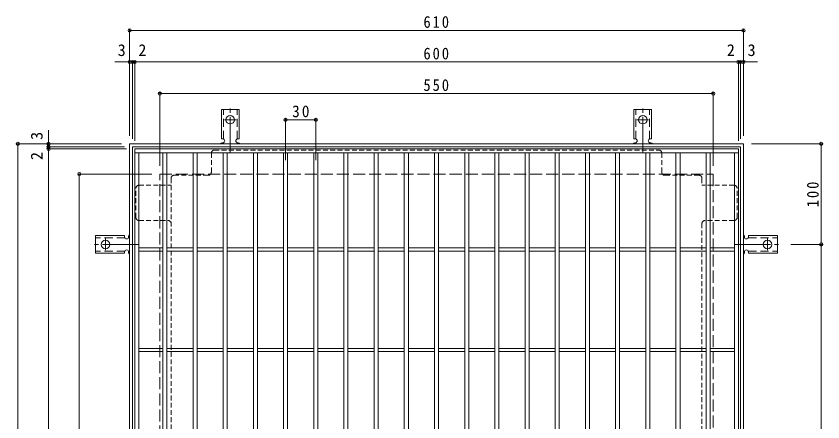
# Model space of a CAD drawing. Units: millimetres at full size, sheet at 1:4. Extents: x -928 to 1022, y -779 to 757.
# Drawn here: x -915 to -113, y 353 to 757 of the extents above; entities that cross this region are included whole.
import ezdxf
from ezdxf.enums import TextEntityAlignment as Align

# ---------------------------------------------------------------- set-up
doc = ezdxf.new("R2010")
doc.units = ezdxf.units.MM
doc.header["$LTSCALE"] = 4
doc.header["$PDMODE"] = 32
doc.header["$PDSIZE"] = 3.2
for name, pattern in [('CHAIN2', [12, 9, -1, 1, -1]), ('DASHED1', [1.8, 1.2, -0.6]), ('DASHED2', [3, 2, -1]), ('DASHED3', [4, 3, -1])]:
    doc.linetypes.add(name, pattern=pattern)
for name, color, linetype, lineweight in [('A-1_躯体', 3, 'Continuous', 9), ('A-2_仕上', 3, 'Continuous', 9), ('A-4_その他', 7, 'Continuous', 9), ('A-A_ﾊｯﾁ-ﾜｸ', 3, 'Continuous', 9), ('A-E_補助線', 2, 'Continuous', 9)]:
    doc.layers.add(name, color=color, linetype=linetype, lineweight=lineweight)
doc.styles.add('ＭＳ ゴシック', font='')
doc.styles.get('ＭＳ ゴシック').set_extended_font_data('MS Gothic')

msp = doc.modelspace()

# ---------------------------------------------------------------- linework, layer by layer
at = {"layer": 'A-1_躯体', "color": 2}
for p, q in [((-802.292, 19.615), (-802.292, 629.615)), ((-802.292, 629.615), (-192.292, 629.615)), ((-799.292, 22.615), (-799.292, 626.615)), ((-799.292, 626.615), (-195.292, 626.615)), ((-195.292, 626.615), (-195.292, 22.615)), ((-192.292, 629.615), (-192.292, 19.615))]:
    msp.add_line(p, q, dxfattribs=at)
at = {"layer": 'A-1_躯体', "color": 2, "linetype": 'DASHED3'}
for p, q in [((-772.292, 49.615), (-772.292, 599.615)), ((-772.292, 599.615), (-222.292, 599.615)), ((-222.292, 599.615), (-222.292, 49.615))]:
    msp.add_line(p, q, dxfattribs=at)
at = {"layer": 'A-2_仕上'}
for p, q in [((-797.292, 24.615), (-797.292, 624.615)), ((-797.292, 624.615), (-197.291, 624.615)), ((-797.292, 620.615), (-197.291, 620.615)), ((-793.291, 28.615), (-793.291, 620.615)), ((-769.292, 28.615), (-769.292, 620.615)), ((-765.292, 28.615), (-765.292, 620.615)), ((-739.292, 28.615), (-739.292, 620.615)), ((-735.292, 28.615), (-735.292, 620.615)), ((-709.292, 28.615), (-709.292, 620.615)), ((-705.292, 28.615), (-705.292, 620.615)), ((-679.292, 28.615), (-679.292, 620.615)), ((-675.292, 28.615), (-675.292, 620.615)), ((-649.292, 28.615), (-649.292, 620.615)), ((-645.292, 28.615), (-645.292, 620.615)), ((-619.291, 28.615), (-619.291, 620.615)), ((-615.292, 28.615), (-615.292, 620.615)), ((-589.291, 28.615), (-589.291, 620.615)), ((-585.291, 28.615), (-585.291, 620.615)), ((-559.292, 28.615), (-559.292, 620.615)), ((-555.292, 28.615), (-555.292, 620.615)), ((-529.292, 28.615), (-529.292, 620.615)), ((-525.292, 28.615), (-525.292, 620.615)), ((-499.291, 28.615), (-499.291, 620.615)), ((-495.292, 28.615), (-495.292, 620.615)), ((-469.292, 28.615), (-469.292, 620.615)), ((-465.292, 28.615), (-465.292, 620.615)), ((-439.292, 28.615), (-439.292, 620.615)), ((-435.292, 28.615), (-435.292, 620.615)), ((-409.292, 28.615), (-409.292, 620.615)), ((-405.292, 28.615), (-405.292, 620.615)), ((-379.291, 28.615), (-379.291, 620.615)), ((-375.291, 28.615), (-375.291, 620.615)), ((-349.292, 49.616), (-349.292, 620.615)), ((-345.292, 53.616), (-345.292, 620.615)), ((-319.292, 79.616), (-319.292, 620.615)), ((-315.292, 83.616), (-315.292, 620.615)), ((-289.291, 109.616), (-289.291, 620.615)), ((-285.292, 113.616), (-285.292, 620.615)), ((-259.291, 139.616), (-259.291, 620.615)), ((-255.291, 143.616), (-255.291, 620.615)), ((-229.291, 169.616), (-229.291, 620.615)), ((-225.291, 173.616), (-225.291, 620.615)), ((-201.291, 197.616), (-201.291, 620.615)), ((-793.291, 526.116), (-769.292, 526.116)), ((-793.291, 523.115), (-769.292, 523.115)), ((-765.292, 526.116), (-739.292, 526.116)), ((-765.292, 523.115), (-739.292, 523.115)), ((-735.292, 526.116), (-709.292, 526.116)), ((-735.292, 523.115), (-709.292, 523.115)), ((-705.292, 526.116), (-679.292, 526.116)), ((-705.292, 523.115), (-679.292, 523.115)), ((-675.291, 526.116), (-649.292, 526.116)), ((-675.291, 523.115), (-649.292, 523.115)), ((-645.292, 526.116), (-619.291, 526.116)), ((-645.292, 523.115), (-619.291, 523.115)), ((-615.292, 526.116), (-589.291, 526.116)), ((-615.292, 523.115), (-589.291, 523.115)), ((-585.291, 526.116), (-559.292, 526.116)), ((-585.291, 523.115), (-559.292, 523.115)), ((-555.292, 526.116), (-529.292, 526.116)), ((-555.292, 523.115), (-529.292, 523.115)), ((-525.292, 526.116), (-499.291, 526.116)), ((-525.292, 523.115), (-499.291, 523.115)), ((-495.292, 526.116), (-469.292, 526.116)), ((-495.292, 523.115), (-469.292, 523.115)), ((-465.291, 526.116), (-439.292, 526.116)), ((-465.291, 523.115), (-439.292, 523.115)), ((-435.292, 526.116), (-409.292, 526.116)), ((-435.292, 523.115), (-409.292, 523.115)), ((-405.292, 526.116), (-379.291, 526.116)), ((-405.292, 523.115), (-379.291, 523.115)), ((-375.291, 526.116), (-349.292, 526.116)), ((-375.291, 523.115), (-349.292, 523.115)), ((-345.292, 526.116), (-319.292, 526.116)), ((-345.292, 523.115), (-319.292, 523.115)), ((-315.292, 526.116), (-289.291, 526.116)), ((-315.292, 523.115), (-289.291, 523.115)), ((-285.292, 526.116), (-259.291, 526.116)), ((-285.292, 523.115), (-259.291, 523.115)), ((-255.291, 526.116), (-229.291, 526.116)), ((-255.291, 523.115), (-229.291, 523.115)), ((-225.291, 526.116), (-201.291, 526.116)), ((-225.291, 523.115), (-201.291, 523.115)), ((-793.291, 426.115), (-769.292, 426.115)), ((-765.292, 426.115), (-739.292, 426.115)), ((-735.292, 426.115), (-709.292, 426.115)), ((-705.292, 426.115), (-679.292, 426.115)), ((-675.291, 426.115), (-649.292, 426.115)), ((-645.292, 426.115), (-619.291, 426.115)), ((-615.292, 426.115), (-589.291, 426.115)), ((-585.291, 426.115), (-559.292, 426.115)), ((-555.292, 426.115), (-529.292, 426.115)), ((-525.292, 426.115), (-499.291, 426.115)), ((-495.292, 426.115), (-469.292, 426.115)), ((-465.291, 426.115), (-439.292, 426.115)), ((-435.292, 426.115), (-409.292, 426.115)), ((-405.292, 426.115), (-379.291, 426.115)), ((-375.291, 426.115), (-349.292, 426.115)), ((-345.292, 426.115), (-319.292, 426.115)), ((-315.292, 426.115), (-289.291, 426.115)), ((-285.292, 426.115), (-259.291, 426.115)), ((-255.291, 426.115), (-229.291, 426.115)), ((-225.291, 426.115), (-201.291, 426.115)), ((-793.291, 423.115), (-769.292, 423.115)), ((-765.292, 423.115), (-739.292, 423.115)), ((-735.292, 423.115), (-709.292, 423.115)), ((-705.292, 423.115), (-679.292, 423.115)), ((-675.291, 423.115), (-649.292, 423.115)), ((-645.292, 423.115), (-619.291, 423.115)), ((-615.292, 423.115), (-589.291, 423.115)), ((-585.291, 423.115), (-559.292, 423.115)), ((-555.292, 423.115), (-529.292, 423.115)), ((-525.292, 423.115), (-499.291, 423.115)), ((-495.292, 423.115), (-469.292, 423.115)), ((-465.291, 423.115), (-439.292, 423.115)), ((-435.292, 423.115), (-409.292, 423.115)), ((-405.292, 423.115), (-379.291, 423.115)), ((-375.291, 423.115), (-349.292, 423.115)), ((-345.292, 423.115), (-319.292, 423.115)), ((-315.292, 423.115), (-289.291, 423.115)), ((-285.292, 423.115), (-259.291, 423.115)), ((-255.291, 423.115), (-229.291, 423.115)), ((-225.291, 423.115), (-201.291, 423.115))]:
    msp.add_line(p, q, dxfattribs=at)
msp.add_lwpolyline([(-197.291, 624.615), (-197.291, 24.615), (-797.292, 24.615)], dxfattribs=at)
at = {"layer": 'A-4_その他'}
for p, q in [((-802.292, 743.593), (-802.292, 637.615)), ((-802.292, 742.393), (-192.292, 742.393)), ((-192.292, 743.593), (-192.292, 637.615)), ((-816.873, 711.004), (-799.292, 711.004)), ((-799.292, 712.204), (-799.292, 634.615)), ((-799.292, 711.004), (-797.292, 711.004)), ((-797.292, 712.204), (-797.292, 632.615)), ((-797.292, 711.004), (-197.291, 711.004)), ((-197.291, 712.204), (-197.291, 632.615)), ((-197.291, 711.004), (-195.292, 711.004)), ((-195.292, 712.204), (-195.292, 634.615)), ((-195.292, 711.004), (-178.327, 711.004)), ((-772.292, 680.815), (-772.292, 607.615)), ((-772.292, 679.615), (-222.292, 679.615)), ((-222.292, 680.815), (-222.292, 607.615)), ((-647.292, 654.72), (-647.292, 613.438)), ((-647.292, 653.52), (-617.292, 653.52)), ((-617.292, 654.72), (-617.292, 613.438)), ((-882.897, 626.615), (-882.897, 643.251)), ((-914.702, 629.615), (-810.292, 629.615)), ((-913.502, 629.615), (-913.502, 19.615)), ((-884.097, 626.615), (-807.292, 626.615)), ((-882.897, 624.615), (-882.897, 626.615)), ((-113.714, 629.615), (-184.292, 629.615)), ((-114.914, 529.615), (-114.914, 629.615)), ((-884.097, 624.615), (-805.292, 624.615)), ((-882.897, 24.615), (-882.897, 624.615)), ((-853.492, 599.615), (-780.292, 599.615)), ((-852.292, 49.615), (-852.292, 599.615)), ((-113.714, 529.615), (-145.292, 529.615)), ((-114.914, 119.615), (-114.914, 529.615))]:
    msp.add_line(p, q, dxfattribs=at)
for p in [(-802.292, 742.393), (-192.292, 742.393), (-802.292, 711.004), (-799.292, 711.004), (-797.292, 711.004), (-197.291, 711.004), (-195.292, 711.004), (-192.292, 711.004), (-772.292, 679.615), (-222.292, 679.615), (-647.292, 653.52), (-617.292, 653.52), (-913.502, 629.615), (-882.897, 629.615), (-882.897, 626.615), (-882.897, 624.615), (-114.914, 629.615), (-852.292, 599.615), (-114.914, 529.615)]:
    msp.add_point(p, dxfattribs=at)
at = {"layer": 'A-A_ﾊｯﾁ-ﾜｸ', "color": 7, "linetype": 'CHAIN2'}
for p, q in [((-702.291, 620.615), (-702.291, 668.615)), ((-292.292, 620.615), (-292.292, 668.615)), ((-696.515, 653.615), (-708.067, 653.615)), ((-286.516, 653.615), (-298.068, 653.615)), ((-793.291, 529.615), (-841.292, 529.615)), ((-826.292, 535.391), (-826.292, 523.839)), ((-201.292, 529.615), (-153.292, 529.615)), ((-168.292, 535.391), (-168.292, 523.839))]:
    msp.add_line(p, q, dxfattribs=at)
at = {"layer": 'A-A_ﾊｯﾁ-ﾜｸ'}
for p, q in [((-711.041, 634.615), (-711.041, 663.615)), ((-711.041, 663.615), (-693.541, 663.615)), ((-693.541, 634.615), (-693.541, 663.615)), ((-301.042, 634.615), (-301.042, 663.615)), ((-301.042, 663.615), (-283.541, 663.615)), ((-283.541, 634.615), (-283.541, 663.615)), ((-711.041, 634.615), (-709.791, 634.615)), ((-693.541, 634.615), (-694.791, 634.615)), ((-301.042, 634.615), (-299.792, 634.615)), ((-283.541, 634.615), (-284.791, 634.615)), ((-709.787, 630.615), (-710.3, 630.615)), ((-694.291, 630.615), (-694.791, 630.615)), ((-299.787, 630.615), (-300.3, 630.615)), ((-284.292, 630.615), (-284.792, 630.615)), ((-807.292, 538.365), (-836.292, 538.365)), ((-836.292, 520.865), (-836.292, 538.365)), ((-807.292, 538.365), (-807.292, 537.116)), ((-803.292, 537.615), (-803.292, 537.115)), ((-191.292, 537.615), (-191.292, 537.115)), ((-187.292, 538.365), (-187.292, 537.116)), ((-187.292, 538.365), (-158.292, 538.365)), ((-158.292, 520.865), (-158.292, 538.365)), ((-807.292, 520.865), (-807.292, 522.115)), ((-803.292, 522.12), (-803.292, 521.607)), ((-191.292, 522.12), (-191.292, 521.607)), ((-187.292, 520.865), (-187.292, 522.115)), ((-807.292, 520.865), (-836.292, 520.865)), ((-187.292, 520.865), (-158.292, 520.865))]:
    msp.add_line(p, q, dxfattribs=at)
at = {"layer": 'A-A_ﾊｯﾁ-ﾜｸ', "linetype": 'DASHED2'}
for p, q in [((-709.041, 634.469), (-709.041, 663.615)), ((-695.541, 634.469), (-695.541, 663.615)), ((-299.042, 634.469), (-299.042, 663.615)), ((-285.541, 634.469), (-285.541, 663.615)), ((-807.146, 536.365), (-836.292, 536.365)), ((-187.438, 536.365), (-158.292, 536.365)), ((-807.146, 522.865), (-836.292, 522.865)), ((-187.438, 522.865), (-158.292, 522.865))]:
    msp.add_line(p, q, dxfattribs=at)
at = {"layer": 'A-A_ﾊｯﾁ-ﾜｸ'}
for centre in [(-702.291, 653.615), (-292.292, 653.615), (-826.292, 529.615), (-168.292, 529.615)]:
    msp.add_circle(centre, 4.25, dxfattribs=at)
for centre, start, end in [((-709.791, 632.615), 270.13329, 90), ((-694.791, 632.615), 90, 270), ((-299.792, 632.615), 270.13329, 90), ((-284.791, 632.615), 90, 270), ((-710.291, 628.615), 90.24162, 150.00072), ((-694.291, 628.615), 29.99951, 89.72403), ((-300.292, 628.615), 90.24162, 150.00072), ((-284.292, 628.615), 29.99951, 89.72403), ((-801.292, 537.615), 119.99951, 179.72403), ((-193.292, 537.615), 0.27597, 60.00049), ((-805.292, 537.116), 180, 0), ((-189.292, 537.116), 180, 0), ((-805.292, 522.115), 0.13329, 180), ((-801.292, 521.615), 180.24162, 240.00072), ((-193.292, 521.615), 299.99928, 359.75838), ((-189.292, 522.115), 0, 179.86671)]:
    msp.add_arc(centre, 2, start, end, dxfattribs=at)
at = {"layer": 'A-E_補助線', "linetype": 'DASHED1'}
for p, q in [((-721.091, 601.419), (-721.091, 620.419)), ((-718.091, 623.419), (-276.493, 623.419)), ((-273.493, 601.419), (-273.493, 620.419)), ((-761.092, 595.419), (-761.092, 345.116)), ((-758.092, 598.419), (-724.091, 598.419)), ((-236.492, 598.419), (-270.493, 598.419)), ((-233.492, 595.419), (-233.492, 588.419)), ((-796.095, 556.418), (-796.095, 585.419)), ((-793.095, 588.419), (-762.292, 588.419)), ((-201.488, 588.419), (-233.492, 588.419)), ((-198.488, 556.418), (-198.488, 585.419)), ((-793.095, 553.418), (-764.087, 553.418)), ((-201.488, 553.418), (-230.496, 553.418)), ((-233.492, 550.582), (-233.492, 345.116))]:
    msp.add_line(p, q, dxfattribs=at)
at = {"layer": 'A-E_補助線'}
msp.add_line((-762.292, 588.419), (-761.092, 588.419), dxfattribs=at)
at = {"layer": 'A-E_補助線', "linetype": 'DASHED1'}
for centre, start, end in [((-718.091, 620.419), 90, 180), ((-276.493, 620.419), 0, 90), ((-724.091, 601.419), 270, 0), ((-270.493, 601.419), 180, 270), ((-758.092, 595.419), 90, 180), ((-236.492, 595.419), 0, 90), ((-793.095, 585.419), 90, 180), ((-201.488, 585.419), 0, 90), ((-793.095, 556.418), 180, 270), ((-764.087, 550.418), 3.14334, 90), ((-230.496, 550.418), 90, 176.85666), ((-201.488, 556.418), 270, 0)]:
    msp.add_arc(centre, 3, start, end, dxfattribs=at)

# ---------------------------------------------------------------- texts
at = {"layer": 'A-4_その他', "color": 2, "style": 'ＭＳ ゴシック'}
for s, p in [('3', (-814.171, 713.404)), ('2', (-793.65, 713.404)), ('2', (-208.772, 713.404)), ('3', (-188.126, 713.404))]:
    msp.add_text(s, height=11.73, dxfattribs=at).set_placement(p, align=Align.BOTTOM_LEFT)
for s, p in [('3', (-885.297, 633.563)), ('2', (-885.297, 613.52))]:
    msp.add_text(s, height=11.73, rotation=90, dxfattribs=at).set_placement(p, align=Align.BOTTOM_LEFT)
at = {"layer": 'A-4_その他', "color": 2, "char_height": 11.73, "attachment_point": 7, "style": 'ＭＳ ゴシック'}
for s, insert in [('\\T1.27;\\W0.9;610', (-510.292, 744.793)), ('\\T1.27;\\W0.9;600', (-510.292, 713.404)), ('\\T1.27;\\W0.9;550', (-510.292, 682.015)), ('\\T1.27;\\W0.95;30', (-640.792, 655.92))]:
    msp.add_mtext(s, dxfattribs=dict(at, insert=insert))
at = {"layer": 'A-4_その他', "color": 2, "insert": (-117.314, 566.615), "char_height": 11.73, "attachment_point": 7, "rotation": 90, "style": 'ＭＳ ゴシック'}
msp.add_mtext('\\T1.27;\\W0.9;100', dxfattribs=at)

doc.saveas('drawing.dxf')
